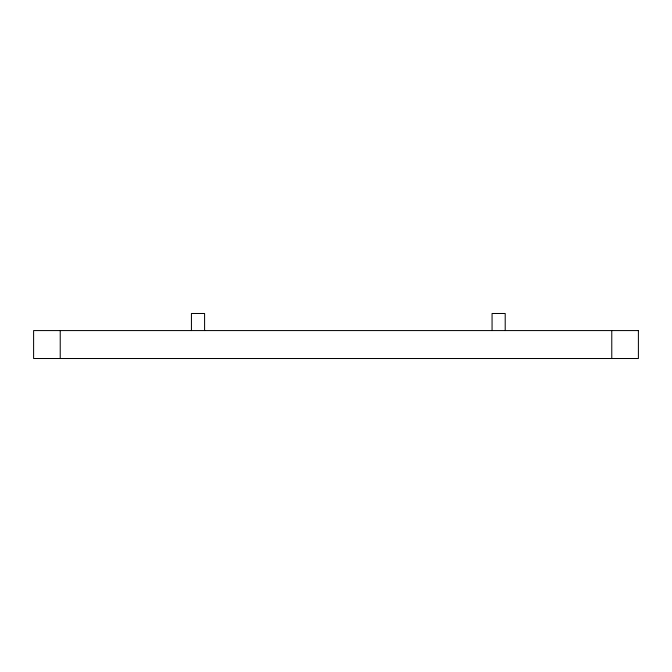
<?xml version="1.0" encoding="UTF-8"?>
<svg xmlns="http://www.w3.org/2000/svg" width="672" height="672" viewBox="0 0 672 672"><rect width="100%" height="100%" fill="white"/><g stroke="black" fill="none" stroke-linecap="round" stroke-linejoin="round"><path stroke-width="1.01" d="M611.772 330.574L611.772 358.512M505.21 330.574L505.21 313.488L492.064 313.488L492.064 330.574M204.59 330.574L204.59 313.488L191.436 313.488L191.436 330.574M60.228 330.574L60.228 358.512M638.4 330.574L33.6 330.574L33.6 358.512L638.4 358.512L638.4 330.574"/></g></svg>
